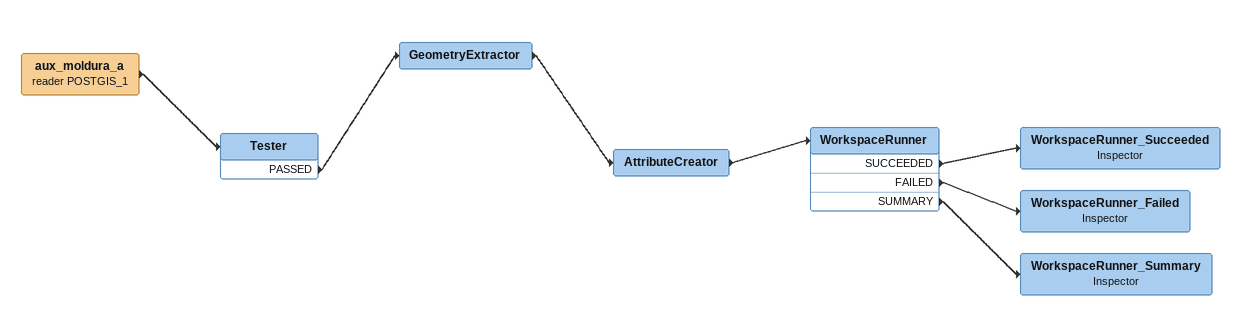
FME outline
aux_moldura_a (reader POSTGIS_1)
    -> Tester
Tester
    PASSED -> GeometryExtractor
GeometryExtractor
    -> AttributeCreator
AttributeCreator
    -> WorkspaceRunner
WorkspaceRunner
    SUCCEEDED -> WorkspaceRunner_Succeeded
    FAILED -> WorkspaceRunner_Failed
    SUMMARY -> WorkspaceRunner_Summary
WorkspaceRunner_Succeeded: Inspector
WorkspaceRunner_Failed: Inspector
WorkspaceRunner_Summary: Inspector
